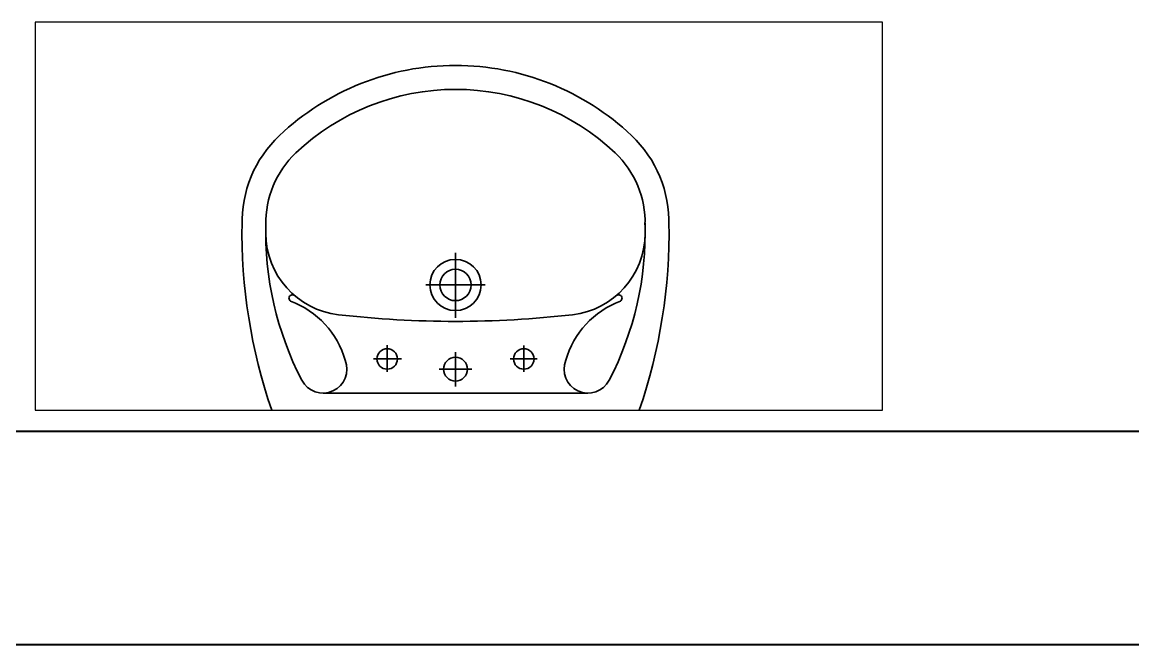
# Model space of a CAD drawing. Header units: millimetres. Extents: x 505988 to 508607, y 4596729 to 4598439.
# Drawn here: x 507391.6 to 507495.7, y 4597714.4 to 4597772.7 of the extents above; entities that cross this region are included whole.
import ezdxf

# ---------------------------------------------------------------- set-up
doc = ezdxf.new("R2010")
doc.units = ezdxf.units.MM
doc.layers.add('14_ISLAK_MEKAN_TEFRİŞ', color=134, linetype='Continuous')
doc.layers.add('DUVAR', color=1, linetype='Continuous', lineweight=40)
doc.layers.add('duvar_40', color=7, linetype='Continuous', lineweight=40)

# ---------------------------------------------------------------- blocks, each defined once
blk = doc.blocks.new('dsfghj')
at = {"color": 0, "lineweight": 35}
for p, q in [((474614.765142, 4590007.27244), (474614.765142, 4590004.11184)), ((474613.25977, 4590005.703596), (474616.333377, 4590005.703596)), ((474623.438087, 4589997.703596), (474623.438087, 4590001.164793)), ((474613.565142, 4589997.703596), (474613.565142, 4589999.627204)), ((474611.521527, 4589997.703596), (474615.551322, 4589997.703596)), ((474613.565142, 4589997.703596), (474613.565142, 4589995.78323)), ((474619.581116, 4589997.703596), (474627.216515, 4589997.703596)), ((474623.438087, 4589997.703596), (474623.438087, 4589994.24564)), ((474614.765142, 4589988.095282), (474614.765142, 4589991.384015)), ((474613.25977, 4589989.703596), (474616.376066, 4589989.703596))]:
    blk.add_line(p, q, dxfattribs=at)
at = {"color": 0, "lineweight": 35, "flags": 128}
for points in [[(474608.765142, 4590019.228803, -0.087514), (474630.725373, 4590022.703472, -0.087514)], [(474630.39066, 4590022.698066, -0.213368), (474640.950673, 4590018.328596, -0.213368)], [(474621.539049, 4590017.011218, -0.237713), (474614.607578, 4590010.619973, -0.952509), (474612.275247, 4590015.70388, -0.127864), (474630.675929, 4590019.903909)], [(474619.165142, 4589997.703596, -0.028625), (474619.950466, 4590011.409839, -0.380474), (474629.467625, 4590019.913319, -0.380474)], [(474630.469346, 4590019.899172, -0.213368), (474638.917357, 4590016.403596, -0.191812), (474646.365142, 4589997.703596)], [(474640.950673, 4590018.328596, -0.191812), (474649.165142, 4589997.703596, -0.191812)], [(474621.539049, 4590017.011218, -1.090035), (474622.187414, 4590016.547656, -1.090035)], [(474615.965142, 4590005.703596, 1), (474613.565142, 4590005.703596, 1)], [(474615.965142, 4590005.703596, -1), (474613.565142, 4590005.703596, -1)], [(474620.438087, 4589997.703596, -1), (474626.438087, 4589997.703596, -1)], [(474621.598087, 4589997.703596, -1), (474625.278087, 4589997.703596, -1)], [(474612.165142, 4589997.703596, -1), (474614.965142, 4589997.703596, -1)], [(474612.165142, 4589997.703596, 1), (474614.965142, 4589997.703596, 1)], [(474619.165142, 4589997.703596, 0.028625), (474619.950466, 4589983.997352, 0.380474), (474629.467625, 4589975.493873, 0.380474)], [(474620.438087, 4589997.703596, 1), (474626.438087, 4589997.703596, 1)], [(474621.598087, 4589997.703596, 1), (474625.278087, 4589997.703596, 1)], [(474630.469346, 4589975.508019, 0.213368), (474638.917357, 4589979.003596, 0.191812), (474646.365142, 4589997.703596)], [(474640.950673, 4589977.078596, 0.191812), (474649.165142, 4589997.703596, 0.191812)], [(474615.965142, 4589989.703596, 1), (474613.565142, 4589989.703596, 1)], [(474615.965142, 4589989.703596, -1), (474613.565142, 4589989.703596, -1)], [(474621.539049, 4589978.395973, 0.237713), (474614.607578, 4589984.787218, 0.952509), (474612.275247, 4589979.703311, 0.127864), (474630.675929, 4589975.503282)], [(474621.539049, 4589978.395973, 1.090035), (474622.187414, 4589978.859535, 1.090035)], [(474608.765142, 4589976.178388, 0.087514), (474630.725373, 4589972.703719, 0.087514)], [(474630.39066, 4589972.709125, 0.213368), (474640.950673, 4589977.078596, 0.213368)]]:
    blk.add_lwpolyline(points, format="xyb", dxfattribs=at)
for points in [[(474610.765142, 4590013.218689), (474610.765142, 4589997.703596)], [(474610.765142, 4589982.188502), (474610.765142, 4589997.703596)], [(474611.722966, 4589997.703596), (474615.551322, 4589997.703596)], [(474620.04732, 4589997.703596), (474626.962938, 4589997.703596)]]:
    blk.add_lwpolyline(points, dxfattribs=at)
blk = doc.blocks.new('97809')
at = {"layer": '14_ISLAK_MEKAN_TEFRİŞ', "flags": 128}
blk.add_lwpolyline([(73.680187, 0), (73.680187, 36.375048), (-5.724317, 36.375048), (-5.724317, 0)], close=True, dxfattribs=at)
at = {"layer": '14_ISLAK_MEKAN_TEFRİŞ', "xscale": -0.8, "yscale": 0.8, "zscale": 0.8, "rotation": 270}
blk.add_blockref('dsfghj', (-3671964.487082, -379687.012113), dxfattribs=at)

msp = doc.modelspace()

# ---------------------------------------------------------------- linework, layer by layer
at = {"layer": 'duvar_40'}
for p, q in [((507578.982489, 4597734.360568), (507248.982489, 4597734.360568)), ((507594.411553, 4597714.360568), (507248.982262, 4597714.360568))]:
    msp.add_line(p, q, dxfattribs=at)

# ---------------------------------------------------------------- block references
at = {"layer": 'DUVAR'}
msp.add_blockref('97809', (507398.5182, 4597736.360995), dxfattribs=at)

doc.saveas('drawing.dxf')
